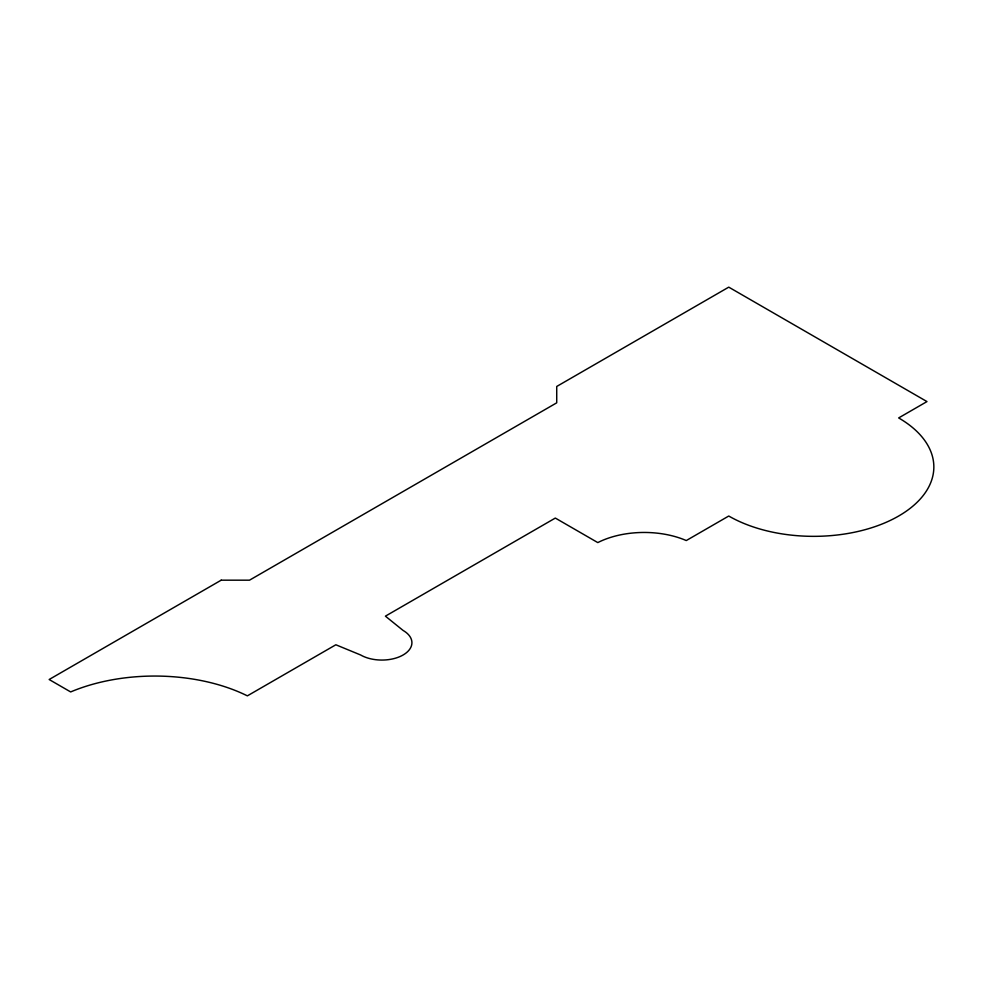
<?xml version="1.0" encoding="UTF-8"?>
<svg xmlns="http://www.w3.org/2000/svg" width="983" height="983" viewBox="0 0 983 983"><rect width="100%" height="100%" fill="white"/><g stroke="black" fill="none" stroke-linecap="round" stroke-linejoin="round"><path stroke-width="1.47" d="M221.187 580.179L49.15 679.511L70.665 691.934A142.252 82.13 0 0 1 247.372 695.853L335.854 644.774L360.638 654.985A30.031 17.338 0 0 0 403.116 654.985A30.031 17.338 0 0 0 403.116 630.459L385.41 616.157L555.321 518.066L597.799 542.591A70.137 40.5 0 0 1 686.281 540.552L728.759 516.026A120.135 69.363 0 0 0 898.659 516.026A120.135 69.363 0 0 0 898.659 417.935L926.981 401.58L728.759 287.147L556.722 386.466L556.722 402.821L249.51 580.179L221.187 580.179"/></g></svg>
